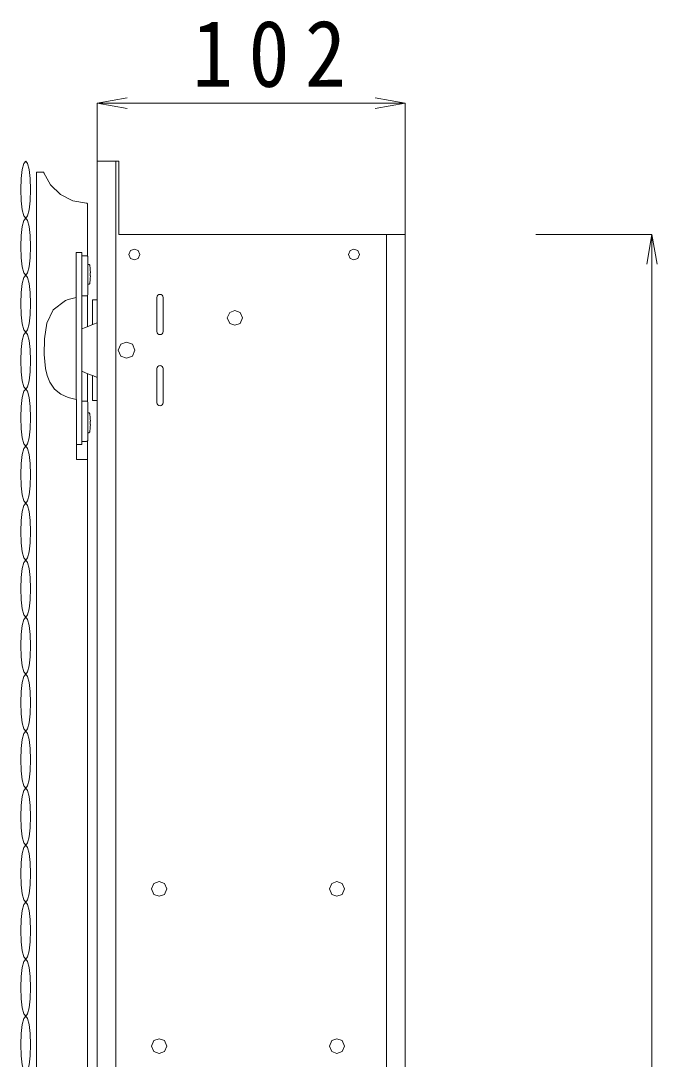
# Model space of a CAD drawing. Units: millimetres, scale not verified. Extents: x -1392 to 1350, y -947 to 991.
# Drawn here: x -223.1 to -13.4, y -9.5 to 332.4 of the extents above; entities that cross this region are included whole.
import ezdxf

# ---------------------------------------------------------------- set-up
doc = ezdxf.new("R2010")
doc.units = ezdxf.units.MM
doc.header["$LTSCALE"] = 10
doc.layers.add('0-0_0', color=7, linetype='Continuous', lineweight=5)
doc.layers.add('0-1_レイヤー_1', color=4, linetype='Continuous', lineweight=5)
doc.styles.add('ＭＳ ゴシック', font='')
doc.styles.get('ＭＳ ゴシック').set_extended_font_data('MS Gothic')

msp = doc.modelspace()

# ---------------------------------------------------------------- linework, layer by layer
at = {"layer": '0-0_0'}
for p, q in [((-191.8, 286.16), (-191.8, -370.23)), ((-215.81, 282.59), (-217.99, 282.59)), ((-102.61, -346.17), (-102.61, 262.1)), ((-201.48, 255.07), (-203.01, 255.07)), ((-200.27, 248.45), (-200.18, 248.45)), ((-200.26, 248.57), (-200.26, 248.45)), ((-203.01, 241.82), (-201.48, 241.82)), ((-201.17, 241.92), (-201.17, 231.69)), ((-176.2, 241.31), (-176.2, 230.1)), ((-201.74, 231.46), (-203.01, 230.94)), ((-201.17, 207.06), (-201.17, 216.28)), ((-201.48, 207.16), (-203.01, 207.16)), ((-200.18, 199.51), (-200.18, 199.51)), ((-200.18, 199.21), (-200.18, 199.26)), ((-203.01, 192.89), (-204.54, 192.89)), ((-201.48, 193.91), (-203.01, 193.91)), ((-201.17, -277.06), (-201.17, 194.02))]:
    msp.add_line(p, q, dxfattribs=at)
for points in [[(-221.5, 286.22), (-220.87, 285.48), (-220.35, 283.47), (-220, 280.48), (-219.87, 276.83), (-220, 273.18), (-220.35, 270.19), (-220.87, 268.18), (-221.5, 267.44), (-222.14, 268.18), (-222.66, 270.19), (-223, 273.18), (-223.13, 276.83), (-223, 280.48), (-222.66, 283.47), (-222.14, 285.48)], [(-221.5, 267.44), (-220.87, 266.71), (-220.35, 264.7), (-220, 261.71), (-219.87, 258.06), (-220, 254.41), (-220.35, 251.42), (-220.87, 249.41), (-221.5, 248.67), (-222.14, 249.41), (-222.66, 251.42), (-223, 254.41), (-223.13, 258.06), (-223, 261.71), (-222.66, 264.7), (-222.14, 266.71)], [(-184.45, 254.19), (-185.68, 253.75), (-186.91, 254.19), (-187.47, 255.48), (-186.91, 256.77), (-185.68, 257.2), (-184.45, 256.77), (-183.9, 255.48)], [(-112.09, 256.77), (-111.53, 255.48), (-112.09, 254.19), (-113.31, 253.75), (-114.54, 254.19), (-115.09, 255.48), (-114.54, 256.77), (-113.31, 257.2)], [(-221.5, 248.67), (-220.87, 247.94), (-220.35, 245.93), (-220, 242.94), (-219.87, 239.29), (-220, 235.64), (-220.35, 232.65), (-220.87, 230.64), (-221.5, 229.9), (-220.87, 229.17), (-220.35, 227.15), (-220, 224.17), (-219.87, 220.52), (-220, 216.87), (-220.35, 213.88), (-220.87, 211.87), (-221.5, 211.13), (-222.14, 211.87), (-222.66, 213.88), (-223, 216.87), (-223.13, 220.52), (-223, 224.17), (-222.66, 227.15), (-222.14, 229.17), (-221.5, 229.9), (-222.14, 230.64), (-222.66, 232.65), (-223, 235.64), (-223.13, 239.29), (-223, 242.94), (-222.66, 245.93), (-222.14, 247.94)], [(-150.84, 236.39), (-150.06, 234.58), (-150.84, 232.77), (-152.55, 232.17), (-154.27, 232.77), (-155.05, 234.58), (-154.27, 236.39), (-152.55, 237)], [(-186.34, 225.98), (-185.48, 223.98), (-186.34, 221.98), (-188.23, 221.32), (-190.12, 221.98), (-190.98, 223.98), (-190.12, 225.98), (-188.23, 226.64)], [(-220.87, 193.1), (-221.5, 192.36), (-222.14, 193.1), (-222.66, 195.11), (-223, 198.09), (-223.13, 201.75), (-223, 205.4), (-222.66, 208.38), (-222.14, 210.4), (-221.5, 211.13), (-220.87, 210.4), (-220.35, 208.38), (-220, 205.4), (-219.87, 201.75), (-220, 198.09), (-220.35, 195.11)], [(-221.5, 192.36), (-220.87, 191.62), (-220.35, 189.61), (-220, 186.63), (-219.87, 182.98), (-220, 179.32), (-220.35, 176.34), (-220.87, 174.33), (-221.5, 173.59), (-222.14, 174.33), (-222.66, 176.34), (-223, 179.32), (-223.13, 182.98), (-223, 186.63), (-222.66, 189.61), (-222.14, 191.62)], [(-221.5, 173.59), (-220.87, 172.85), (-220.35, 170.84), (-220, 167.86), (-219.87, 164.21), (-220, 160.55), (-220.35, 157.57), (-220.87, 155.56), (-221.5, 154.82), (-222.14, 155.56), (-222.66, 157.57), (-223, 160.55), (-223.13, 164.21), (-223, 167.86), (-222.66, 170.84), (-222.14, 172.85)], [(-221.5, 154.82), (-220.87, 154.08), (-220.35, 152.07), (-220, 149.09), (-219.87, 145.43), (-220, 141.78), (-220.35, 138.8), (-220.87, 136.79), (-221.5, 136.05), (-222.14, 136.79), (-222.66, 138.8), (-223, 141.78), (-223.13, 145.43), (-223, 149.09), (-222.66, 152.07), (-222.14, 154.08)], [(-221.5, 136.05), (-220.87, 135.31), (-220.35, 133.3), (-220, 130.32), (-219.87, 126.66), (-220, 123.01), (-220.35, 120.03), (-220.87, 118.02), (-221.5, 117.28), (-222.14, 118.02), (-222.66, 120.03), (-223, 123.01), (-223.13, 126.66), (-223, 130.32), (-222.66, 133.3), (-222.14, 135.31)], [(-221.5, 117.28), (-220.87, 116.54), (-220.35, 114.53), (-220, 111.55), (-219.87, 107.89), (-220, 104.24), (-220.35, 101.26), (-220.87, 99.25), (-221.5, 98.51), (-222.14, 99.25), (-222.66, 101.26), (-223, 104.24), (-223.13, 107.89), (-223, 111.55), (-222.66, 114.53), (-222.14, 116.54)], [(-221.5, 98.51), (-220.87, 97.77), (-220.35, 95.76), (-220, 92.78), (-219.87, 89.12), (-220, 85.47), (-220.35, 82.48), (-220.87, 80.47), (-221.5, 79.74), (-222.14, 80.47), (-222.66, 82.48), (-223, 85.47), (-223.13, 89.12), (-223, 92.78), (-222.66, 95.76), (-222.14, 97.77)], [(-221.5, 79.74), (-220.87, 79), (-220.35, 76.99), (-220, 74), (-219.87, 70.35), (-220, 66.7), (-220.35, 63.72), (-220.87, 61.7), (-221.5, 60.97), (-222.14, 61.7), (-222.66, 63.72), (-223, 66.7), (-223.13, 70.35), (-223, 74), (-222.66, 76.99), (-222.14, 79)], [(-221.5, 60.97), (-220.87, 60.23), (-220.35, 58.22), (-220, 55.23), (-219.87, 51.58), (-220, 47.93), (-220.35, 44.94), (-220.87, 42.93), (-221.5, 42.19), (-222.14, 42.93), (-222.66, 44.94), (-223, 47.93), (-223.13, 51.58), (-223, 55.23), (-222.66, 58.22), (-222.14, 60.23)], [(-179.24, 48.37), (-177.53, 48.98), (-175.81, 48.37), (-175.03, 46.56), (-175.81, 44.75), (-177.53, 44.15), (-179.24, 44.75), (-180.02, 46.56)], [(-120.63, 44.75), (-121.41, 46.56), (-120.63, 48.37), (-118.92, 48.98), (-117.2, 48.37), (-116.42, 46.56), (-117.2, 44.75), (-118.92, 44.15)], [(-221.5, 42.19), (-220.87, 41.46), (-220.35, 39.44), (-220, 36.46), (-219.87, 32.81), (-220, 29.16), (-220.35, 26.17), (-220.87, 24.16), (-221.5, 23.43), (-222.14, 24.16), (-222.66, 26.17), (-223, 29.16), (-223.13, 32.81), (-223, 36.46), (-222.66, 39.44), (-222.14, 41.46)], [(-221.5, 23.43), (-220.87, 22.69), (-220.35, 20.68), (-220, 17.69), (-219.87, 14.04), (-220, 10.38), (-220.35, 7.4), (-220.87, 5.39), (-221.5, 4.65), (-222.14, 5.39), (-222.66, 7.4), (-223, 10.38), (-223.13, 14.04), (-223, 17.69), (-222.66, 20.68), (-222.14, 22.69)], [(-221.5, 4.65), (-220.87, 3.91), (-220.35, 1.9), (-220, -1.08), (-219.87, -4.73), (-220, -8.39), (-220.35, -11.37), (-220.87, -13.38), (-221.5, -14.12), (-222.14, -13.38), (-222.66, -11.37), (-223, -8.39), (-223.13, -4.73), (-223, -1.08), (-222.66, 1.9), (-222.14, 3.91)], [(-179.24, -3.41), (-177.53, -2.8), (-175.81, -3.41), (-175.03, -5.22), (-175.81, -7.03), (-177.53, -7.64), (-179.24, -7.03), (-180.02, -5.22)], [(-120.63, -7.03), (-121.41, -5.22), (-120.63, -3.41), (-118.92, -2.8), (-117.2, -3.41), (-116.42, -5.22), (-117.2, -7.03), (-118.92, -7.64)]]:
    msp.add_lwpolyline(points, close=True, dxfattribs=at)
for points in [[(-96.49, -346.17), (-190.78, -346.17), (-190.78, -370.23), (-197.91, -370.23), (-197.91, 286.16), (-190.78, 286.16), (-190.78, 262.1)], [(-217.99, 282.59), (-217.99, -365.64), (-215.81, -365.64), (-215.71, -365.63), (-215.62, -365.58), (-215.56, -365.52), (-215.51, -365.43), (-215.52, -365.43), (-215.52, -365.44), (-215.52, -365.44), (-215.52, -365.44), (-213.29, -361.41), (-210.04, -358.28), (-206.02, -356.24), (-201.48, -355.45), (-201.36, -355.43), (-201.26, -355.36), (-201.2, -355.27), (-201.17, -355.15), (-201.17, -338.02)], [(-215.52, 282.39), (-215.56, 282.47), (-215.63, 282.54), (-215.71, 282.58), (-215.81, 282.59)], [(-201.47, 272.4), (-206.02, 273.18), (-210.04, 275.23), (-213.29, 278.36), (-215.52, 282.39), (-215.52, 282.29)], [(-201.17, 254.97), (-201.17, 272.1), (-201.2, 272.21), (-201.26, 272.31), (-201.36, 272.38), (-201.48, 272.4)], [(-190.78, 262.1), (-96.49, 262.1), (-96.49, -346.17)], [(-203.01, 192.89), (-203.01, 256.09), (-203.47, 256.09), (-203.93, 256.09), (-204.39, 256.08), (-204.84, 256.08), (-204.84, 207.7), (-207.52, 208.36), (-209.94, 209.48), (-211.99, 211.14), (-213.55, 213.42), (-214.39, 215.59), (-214.93, 217.88), (-215.23, 220.23), (-215.36, 222.56), (-215.33, 227.64), (-214.54, 232.8), (-212.42, 237.28), (-208.36, 240.35), (-207.51, 240.66), (-206.63, 240.91), (-205.74, 241.12), (-204.84, 241.28)], [(-201.48, 241.82), (-201.28, 241.86), (-201.12, 241.97), (-201.01, 242.13), (-200.97, 242.33), (-200.97, 254.56), (-201.01, 254.76), (-201.12, 254.92), (-201.28, 255.03), (-201.48, 255.07)], [(-200.72, 252.22), (-200.87, 252.22), (-200.9, 252.21), (-200.92, 252.21), (-200.95, 252.2), (-200.97, 252.2)], [(-200.41, 251.96), (-200.45, 252.06), (-200.52, 252.14), (-200.61, 252.2), (-200.72, 252.22)], [(-200.26, 250.84), (-200.26, 250.84), (-200.26, 250.84), (-200.26, 250.84), (-200.26, 250.84), (-200.3, 251.12), (-200.38, 251.68), (-200.41, 251.96)], [(-200.18, 249.77), (-200.2, 250.04), (-200.22, 250.3), (-200.24, 250.57), (-200.27, 250.84)], [(-200.18, 249.72), (-200.18, 249.73), (-200.18, 249.77)], [(-200.18, 249.47), (-200.18, 249.47), (-200.18, 249.49), (-200.18, 249.51), (-200.18, 249.52), (-200.18, 249.57), (-200.18, 249.62), (-200.18, 249.67), (-200.18, 249.72)], [(-200.18, 248.19), (-200.18, 248.14), (-200.2, 247.87), (-200.22, 247.6), (-200.24, 247.34), (-200.26, 247.07), (-200.26, 247.07), (-200.26, 247.07), (-200.26, 247.07), (-200.26, 247.07), (-200.3, 246.79), (-200.34, 246.51), (-200.38, 246.23), (-200.41, 245.95), (-200.45, 245.85), (-200.52, 245.77), (-200.61, 245.71), (-200.72, 245.69), (-200.87, 245.69), (-200.9, 245.7), (-200.92, 245.7), (-200.95, 245.71), (-200.97, 245.71)], [(-200.26, 249.46), (-200.18, 249.46), (-200.18, 249.47)], [(-200.26, 248.96), (-200.26, 249.08), (-200.26, 249.34), (-200.26, 249.46)], [(-200.26, 248.57), (-200.26, 248.83), (-200.26, 248.95)], [(-200.18, 248.44), (-200.18, 248.44), (-200.18, 248.44)], [(-200.18, 248.44), (-200.18, 248.43), (-200.18, 248.42), (-200.18, 248.41), (-200.18, 248.4)], [(-200.18, 248.4), (-200.18, 248.36), (-200.18, 248.2), (-200.18, 248.19)], [(-199.44, 232.39), (-199.44, 240.54), (-197.91, 240.54)], [(-176.2, 230.1), (-176.28, 229.7), (-176.5, 229.38), (-176.83, 229.16), (-177.22, 229.08), (-177.62, 229.16), (-177.94, 229.38), (-178.16, 229.7), (-178.24, 230.1), (-178.24, 241.31), (-178.16, 241.71), (-177.94, 242.03), (-177.62, 242.25), (-177.22, 242.33), (-176.83, 242.25), (-176.5, 242.03), (-176.28, 241.71), (-176.2, 241.31)], [(-201.74, 231.46), (-200.46, 231.98), (-199.19, 232.49), (-197.91, 233.01)], [(-177.94, 218.59), (-177.62, 218.81), (-177.22, 218.89), (-176.83, 218.81), (-176.5, 218.59), (-176.28, 218.26), (-176.2, 217.87), (-176.2, 206.65)], [(-203.01, 217.02), (-201.74, 216.5), (-200.46, 215.99), (-199.19, 215.47), (-197.91, 214.95)], [(-199.44, 215.57), (-199.44, 207.42), (-197.91, 207.42)], [(-178.24, 217.87), (-178.16, 218.26), (-177.94, 218.59)], [(-176.2, 206.65), (-176.28, 206.25), (-176.5, 205.93), (-176.83, 205.71), (-177.22, 205.63), (-177.62, 205.71), (-177.94, 205.93), (-178.16, 206.25), (-178.24, 206.65), (-178.24, 217.86)], [(-204.77, 207.7), (-204.77, 188), (-201.17, 188)], [(-201.12, 207.01), (-201.28, 207.12), (-201.48, 207.16)], [(-201.12, 207.01), (-201.01, 206.85), (-200.97, 206.65), (-200.97, 194.42), (-201.01, 194.22), (-201.12, 194.06)], [(-200.72, 203.29), (-200.87, 203.29), (-200.9, 203.29), (-200.92, 203.28), (-200.95, 203.28), (-200.97, 203.27)], [(-200.26, 201.91), (-200.26, 201.91), (-200.26, 201.91), (-200.26, 201.91), (-200.3, 202.19), (-200.34, 202.47), (-200.38, 202.76), (-200.41, 203.04), (-200.45, 203.14), (-200.52, 203.22), (-200.61, 203.27), (-200.72, 203.29)], [(-200.18, 200.84), (-200.2, 201.11), (-200.22, 201.38), (-200.24, 201.64), (-200.27, 201.91)], [(-200.97, 196.78), (-200.95, 196.78), (-200.92, 196.77), (-200.9, 196.77), (-200.87, 196.77), (-200.72, 196.77), (-200.61, 196.79), (-200.52, 196.84), (-200.45, 196.92), (-200.41, 197.02), (-200.38, 197.3), (-200.34, 197.58), (-200.3, 197.86), (-200.26, 198.14), (-200.26, 198.14), (-200.26, 198.14), (-200.26, 198.15), (-200.24, 198.41), (-200.22, 198.68), (-200.2, 198.95), (-200.18, 199.21)], [(-200.18, 199.51), (-200.18, 199.52), (-200.27, 199.52)], [(-200.26, 200.03), (-200.26, 200.15), (-200.26, 200.28), (-200.26, 200.41), (-200.26, 200.54), (-200.18, 200.54), (-200.18, 200.54)], [(-200.26, 199.52), (-200.26, 199.65), (-200.26, 199.9), (-200.26, 200.03)], [(-200.18, 200.79), (-200.18, 200.81), (-200.18, 200.84)], [(-200.18, 200.54), (-200.18, 200.55), (-200.18, 200.56), (-200.18, 200.58), (-200.18, 200.6), (-200.18, 200.65), (-200.18, 200.69), (-200.18, 200.79)], [(-200.18, 199.48), (-200.18, 199.49), (-200.18, 199.49), (-200.18, 199.5), (-200.18, 199.51)], [(-200.18, 199.32), (-200.18, 199.44), (-200.18, 199.48)], [(-200.18, 199.26), (-200.18, 199.28), (-200.18, 199.31)], [(-201.12, 194.06), (-201.28, 193.95), (-201.48, 193.91)]]:
    msp.add_lwpolyline(points, dxfattribs=at)
at = {"layer": '0-1_レイヤー_1'}
for p, q in [((-197.91, 305.32), (-188.07, 307.05)), ((-197.91, 305.32), (-188.07, 303.58)), ((-197.91, 305.32), (-197.91, 286.16)), ((-96.49, 305.32), (-106.34, 307.05)), ((-96.49, 305.32), (-106.34, 303.58)), ((-15.1, 262.1), (-53.33, 262.1)), ((-15.1, 262.1), (-16.84, 252.26)), ((-15.1, 262.1), (-15.1, -346.17)), ((-15.1, 262.1), (-13.36, 252.26))]:
    msp.add_line(p, q, dxfattribs=at)
msp.add_lwpolyline([(-197.91, 305.32), (-96.49, 305.32), (-96.49, 262.1)], dxfattribs=at)

# ---------------------------------------------------------------- texts
at = {"layer": '0-1_レイヤー_1', "color": 7, "insert": (-166.62, 310.32), "char_height": 21.99, "attachment_point": 7, "style": 'ＭＳ ゴシック'}
msp.add_mtext('\\T1.38;\\W0.9;102', dxfattribs=at)

doc.saveas('drawing.dxf')
